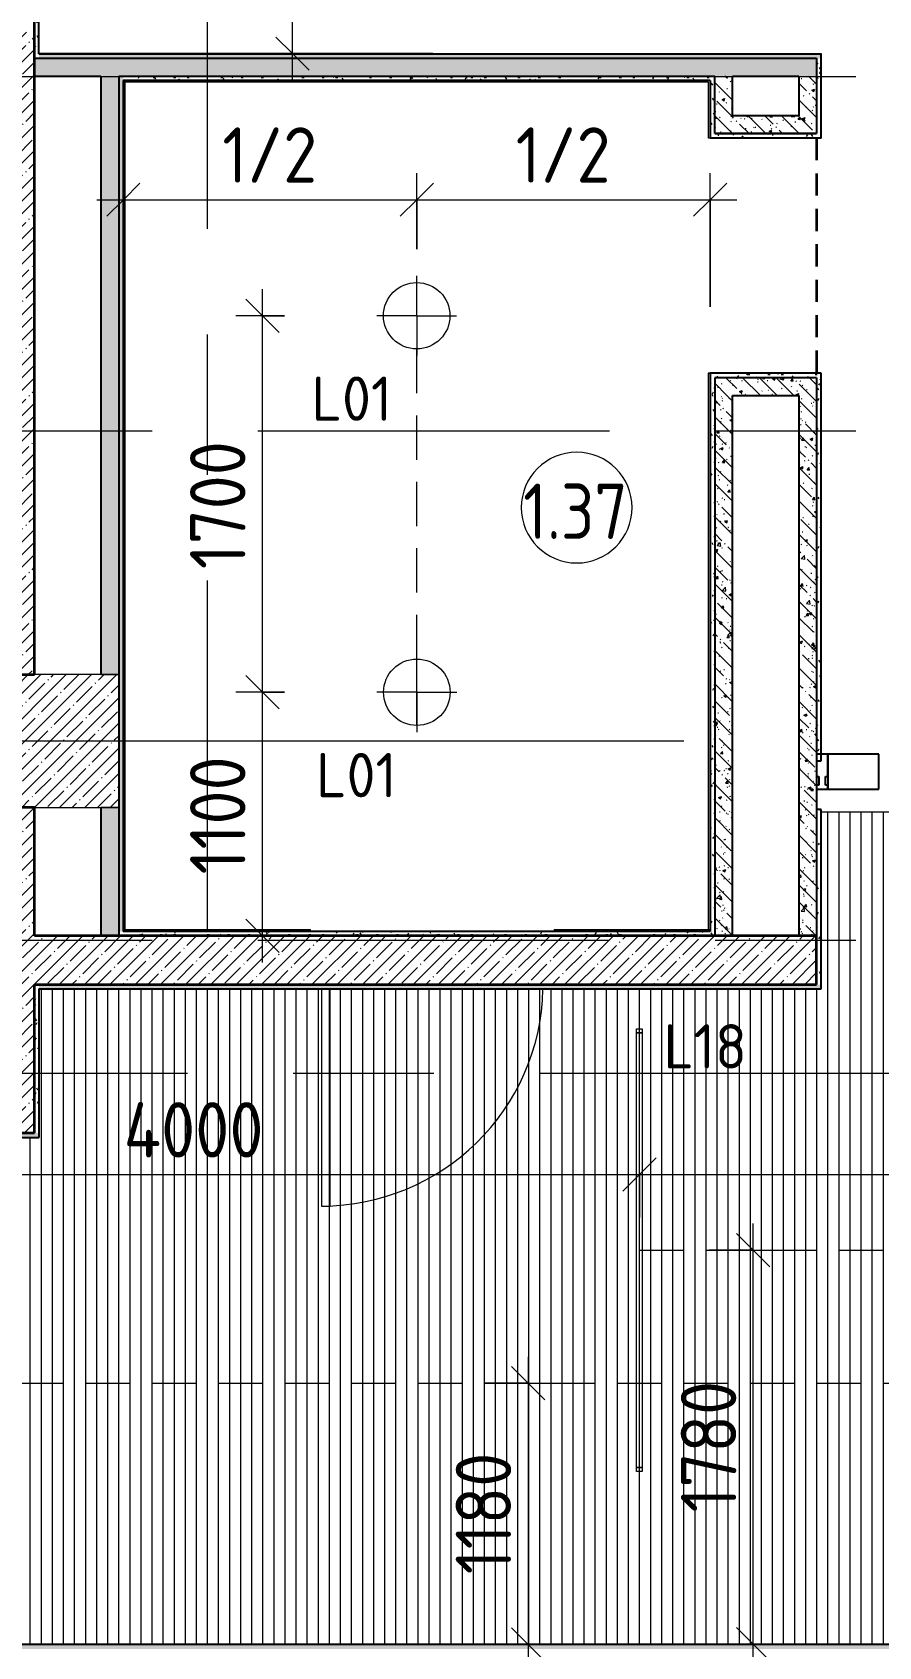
# Model space of a CAD drawing. Header units: millimetres. Extents: x 35802 to 233035, y -8553 to 29000.
# Drawn here: x 42370 to 46190, y 7910 to 15200 of the extents above; entities that cross this region are included whole.
import ezdxf

# ---------------------------------------------------------------- set-up
doc = ezdxf.new("R2010")
doc.units = ezdxf.units.MM
for name, pattern in [('200_ШТРИХ_ш1п0_6_', [160, 100, -60]), ('ADSK_Штрих_ш2 п1', [300, 200, -100]), ('Осевая', [3175, 635, -476.25, 1587.5, -476.25])]:
    doc.linetypes.add(name, pattern=pattern)
for name, color, linetype, lineweight in [('A-ANNO-DIMS', 7, 'Continuous', 9), ('A-ANNO-DIMS-100', 7, 'Continuous', 9), ('A-ANNO-NOTE', 7, 'Continuous', 9), ('A-AREA-1', 7, '200_ШТРИХ_ш1п0_6_', 35), ('A-AREA-IDEN', 7, 'Continuous', 9), ('A-CLNG-PATT', 7, 'Continuous', 9), ('A-DETL-1', 7, 'ADSK_Штрих_ш2 п1', 9), ('A-DOOR', 7, 'Continuous', 9), ('A-DOOR-1', 7, 'Continuous', 13), ('A-GLAZ-CWMG', 7, 'Continuous', 9), ('A-GLAZ-CWMG-1', 7, 'Continuous', 25), ('A-WALL', 7, 'Continuous', 9), ('E-LITE-EQPM-IDEN', 7, 'Continuous', 9), ('I-WALL', 7, 'Continuous', 9), ('S-COLS', 7, 'Continuous', 9), ('Оси', 7, 'Continuous', 9), ('Оси-2', 7, 'Осевая', 9)]:
    doc.layers.add(name, color=color, linetype=linetype, lineweight=lineweight)
for name, color, linetype, lineweight, true_color in [('A-CLNG-1', 7, 'Continuous', 9, 0xc0c0c0), ('A-WALL-1', 7, 'Continuous', 35, 0x3c3c3c), ('A-WALL-2', 7, 'Continuous', 25, 0x3c3c3c), ('A-WALL-FNSH-2', 7, 'Continuous', 13, 0x3c3c3c), ('E-LITE-EQPM-1', 1, 'Continuous', 9, 0xff0000)]:
    doc.layers.add(name, color=color, linetype=linetype, lineweight=lineweight, true_color=true_color)
doc.styles.add('GOST Common', font='GOST_Common.ttf', dxfattribs={"height": 200})
doc.styles.add('GOST Common_1', font='GOST_Common.ttf', dxfattribs={"width": 0.9, "height": 250})
doc.styles.add('ISOCPEUR', font='isocpeur.ttf', dxfattribs={"width": 0.9, "height": 250})
doc.dimstyles.new('ISO-2_5_0_9К_БОЛЬШОЙ', dxfattribs={"dimscale": 304.8, "dimtxt": 248.995294, "dimasz": 0.492126, "dimexe": 0.393701, "dimexo": 0.984252, "dimgap": 0, "dimtad": 1, "dimdec": 0, "dimrnd": 10, "dimzin": 0, "dimdsep": 46, "dimtxsty": 'ISOCPEUR', "dimblk1": 'OBLIQUE', "dimblk2": 'OBLIQUE', "dimsah": 1, "dimcen": 0.09, "dimdle": 0.393701, "dimazin": 0, "dimtfac": 1, "dimtdec": 4, "dimtix": 1, "dimtmove": 0, "dimatfit": 3, "dimfxl": 1, "dimtvp": 1, "dimtolj": 1, "dimtzin": 0, "dimarcsym": 2})
pattern_1 = [(45, (0, 0), (-57.02463, 57.02463), []), (45, (57.025, 0), (-57.02463, 57.02463), [100.806, -20.161, 3.353, -16.808])]
pattern_2 = [(135, (0, 0), (-75.43415, -75.43415), [106.68, -17.78, 3.556, -17.78]), (135, (0, 75.39), (-75.43415, -75.43415), []), (50, (0, 0), (127.52922, -11.15758), [13.335, -146.685]), (355, (0, 0), (-24.66966, 133.74002), [10.668, -117.348]), (100.451, (10.63, -0.93), (102.85973, 122.58178), [11.333, -124.663]), (46.184, (0, 35.56), (189.75516, -29.43036), [20.002, -220.027]), (96.636, (15.81, 33.1), (166.1822, 173.1996), [17, -186.995]), (351.184, (0, 35.56), (166.1839, 173.1976), [16.002, -176.022]), (21, (17.78, 26.67), (106.13027, -71.58603), [13.335, -146.685]), (326, (17.78, 26.67), (43.26188, 128.93175), [10.668, -117.348]), (71.451, (26.62, 20.7), (149.39198, 57.34505), [11.333, -124.663]), (37.5, (0, 0), (2.16223, 59.188357), [3.353, -112.573, 3.353, -115.773, -117.792]), (37.5, (0, 0), (2.16223, 59.188357), [-235.052, 3.353, -114.44]), (7.5, (0, 0), (46.77386, 70.12615), [3.353, -64.567, 3.353, -109.906, -44.894]), (7.5, (0, 0), (46.77386, 70.12615), [-181.178, 3.353, -41.542]), (327.5, (-39.65, 0), (94.91367, -4.010093), [3.353, -41.097, 3.353, -135.331, -184.023]), (327.5, (-39.65, 0), (94.91367, -4.010093), [-183.134, 3.353, -180.67]), (317.5, (-57.43, 0), (103.69057, 17.79882), [3.353, -54.432, 3.353, -88.748, -130.683]), (317.5, (-57.43, 0), (103.69057, 17.79882), [-149.885, 3.353, -127.33])]
pattern_3 = [(0, (0, 0), (121.92, 30.48), [10.058, -81.382, 10.058, -81.382, -487.68]), (0, (0, 0), (121.92, 30.48), [-182.88, 10.058, -172.822, 10.058, -81.382, -213.36]), (0, (0, 0), (121.92, 30.48), [-457.2, 10.058, -50.902, 10.058, -142.342]), (120, (45.72, 15.24), (-87.356454, 90.345817), [10.058, -81.382, 10.058, -81.382, -487.68]), (120, (45.72, 15.24), (-87.356454, 90.345817), [-182.88, 10.058, -172.822, 10.058, -81.382, -213.36]), (120, (45.72, 15.24), (-87.356454, 90.345817), [-457.2, 10.058, -50.902, 10.058, -142.342]), (240, (60.96, 76.2), (-34.563546, -120.825817), [10.058, -81.382, 10.058, -81.382, -487.68]), (240, (60.96, 76.2), (-34.563546, -120.825817), [-182.88, 10.058, -172.822, 10.058, -81.382, -213.36]), (240, (60.96, 76.2), (-34.563546, -120.825817), [-457.2, 10.058, -50.902, 10.058, -142.342])]

# ---------------------------------------------------------------- blocks, each defined once
blk = doc.blocks.new('110_Дверь_СКБ_1Ст_Внутренняя1 - Д-11 1100x2100h_кладовые _все__ коридор _между помещениями блока столовой__ моечные _все_-32089417-План расстановки осветительного оборудования 1 этажа в осях 12-23')
at = {"layer": 'A-DOOR'}
blk.add_arc((512.5, 110), 1000, 90, 178.79335, dxfattribs=at)
at = {"layer": 'A-DOOR-1'}
for p, q in [((512.5, 1110), (472.5, 1110)), ((472.5, 1110), (472.5, 131)), ((512.5, 131), (512.5, 1110))]:
    blk.add_line(p, q, dxfattribs=at)
blk = doc.blocks.new('Downlight - Strip - 2000 мм-27655400-План расстановки осветительного оборудования 1 этажа в осях 12-23')
at = {"layer": 'E-LITE-EQPM-1'}
for p, q in [((-1000, -231.3), (-1000, -205.9)), ((-1000, -205.9), (-980.9, -205.9)), ((-980.9, -231.3), (-980.9, -205.9)), ((-980.9, -205.9), (981, -205.9)), ((-980.9, -205.9), (-980.9, -231.3)), ((-980.9, -231.3), (-980.9, -205.9)), ((-980.9, -205.9), (981, -205.9)), ((981, -205.9), (981, -231.3)), ((981, -231.3), (981, -205.9)), ((981, -205.9), (1000, -205.9)), ((981, -205.9), (981, -231.3)), ((1000, -205.9), (1000, -231.3)), ((-980.9, -231.3), (-1000, -231.3)), ((981, -231.3), (-980.9, -231.3)), ((981, -231.3), (-980.9, -231.3)), ((1000, -231.3), (981, -231.3))]:
    blk.add_line(p, q, dxfattribs=at)
blk = doc.blocks.new('Прямоугольный импост - Импост структурный с накладкой - 160мм Темный-32356297-План расстановки осветительного оборудования 1 этажа в осях 12-23')
at = {"layer": 'A-GLAZ-CWMG-1'}
for p, q in [((-50, 40), (-50, 140)), ((-50, 140), (0, 140)), ((0, 140), (0, 40)), ((-40, 40), (-50, 40)), ((-50, -17), (-50, 0)), ((-50, 0), (-40, 0)), ((-40, 0), (-40, 40)), ((-10, 40), (-10, 0)), ((0, 40), (-10, 40)), ((-10, 0), (0, 0)), ((0, 0), (0, -17)), ((0, -17), (-50, -17))]:
    blk.add_line(p, q, dxfattribs=at)
blk = doc.blocks.new('Прямоугольный импост - Импост структурный с накладкой - 160мм Темный-32785799-План расстановки осветительного оборудования 1 этажа в осях 12-23')
at = {"layer": 'A-GLAZ-CWMG-1'}
for p, q in [((45960, 11940), (45960, 11840)), ((46190, 11940), (45960, 11940)), ((46190, 11840), (46190, 11940)), ((45960, 11840), (45960, 11800)), ((46190, 11800), (46190, 11840)), ((45960, 11800), (45960, 11783)), ((45960, 11783), (46190, 11783)), ((46190, 11783), (46190, 11800))]:
    blk.add_line(p, q, dxfattribs=at)
blk = doc.blocks.new('DIMBLOCK40-План расстановки осветительного оборудования 1 этажа в осях 12-23')
at = {"layer": 'A-ANNO-DIMS-100', "lineweight": 20}
for p, q in [((43544.1, 16203.5), (43469.1, 16278.5)), ((43544.1, 16203.5), (43619.1, 16128.5)), ((43544.1, 15103.5), (43469.1, 15178.5)), ((43544.1, 15103.5), (43619.1, 15028.5))]:
    blk.add_line(p, q, dxfattribs=at)
at = {"layer": 'A-ANNO-DIMS-100'}
for p, q in [((43382.5, 16203.5), (43664.1, 16203.5)), ((43544.1, 16203.5), (43382.5, 16203.5)), ((43544.1, 14983.5), (43544.1, 16203.5)), ((43738, 15103.5), (43424.1, 15103.5)), ((43544.1, 15103.5), (43738, 15103.5))]:
    blk.add_line(p, q, dxfattribs=at)
at = {"layer": 'A-ANNO-DIMS-100', "color": 0, "insert": (43217.5, 15380.5), "char_height": 250, "width": 655.049, "attachment_point": 1, "rotation": 90, "line_spacing_factor": 1.149209, "style": 'ISOCPEUR'}
blk.add_mtext('1100', dxfattribs=at)
blk = doc.blocks.new('_Oblique')
at = {"color": 0, "linetype": 'ByBlock', "lineweight": -2}
blk.add_line((-0.5, -0.5), (0.5, 0.5), dxfattribs=at)
blk = doc.blocks.new('DIMBLOCK59-План расстановки осветительного оборудования 1 этажа в осях 12-23')
at = {"layer": 'A-ANNO-DIMS-100', "lineweight": 20}
for p, q in [((43408.5, 12220), (43333.5, 12295)), ((43408.5, 12220), (43483.5, 12145)), ((43408.5, 11120), (43333.5, 11195)), ((43408.5, 11120), (43483.5, 11045))]:
    blk.add_line(p, q, dxfattribs=at)
at = {"layer": 'A-ANNO-DIMS-100'}
for p, q in [((43508, 12220), (43288.5, 12220)), ((43408.5, 11000), (43408.5, 12220)), ((43408.5, 12220), (43508, 12220)), ((43602.4, 11120), (43288.5, 11120)), ((43408.5, 11120), (43602.4, 11120))]:
    blk.add_line(p, q, dxfattribs=at)
at = {"layer": 'A-ANNO-DIMS-100', "color": 0, "insert": (43081.9, 11397.1), "char_height": 250, "width": 655.049, "attachment_point": 1, "rotation": 90, "line_spacing_factor": 1.149209, "style": 'ISOCPEUR'}
blk.add_mtext('1100', dxfattribs=at)
blk = doc.blocks.new('DIMBLOCK60-План расстановки осветительного оборудования 1 этажа в осях 12-23')
at = {"layer": 'A-ANNO-DIMS-100'}
for p, q in [((43408.5, 12220), (43408.5, 14040)), ((43507.5, 13920), (43288.5, 13920)), ((43408.5, 13920), (43507.5, 13920)), ((43508, 12220), (43288.5, 12220)), ((43408.5, 12220), (43508, 12220))]:
    blk.add_line(p, q, dxfattribs=at)
at = {"layer": 'A-ANNO-DIMS-100', "lineweight": 20}
for p, q in [((43408.5, 13920), (43333.5, 13995)), ((43408.5, 13920), (43483.5, 13845)), ((43408.5, 12220), (43333.5, 12295)), ((43408.5, 12220), (43483.5, 12145))]:
    blk.add_line(p, q, dxfattribs=at)
at = {"layer": 'A-ANNO-DIMS-100', "color": 0, "insert": (43081.9, 12775.5), "char_height": 250, "width": 706.764, "attachment_point": 1, "rotation": 90, "line_spacing_factor": 1.149209, "style": 'ISOCPEUR'}
blk.add_mtext('1700', dxfattribs=at)
blk = doc.blocks.new('Марка_Помещения - Номер-25198446-План расстановки осветительного оборудования 1 этажа в осях 12-23')
at = {"layer": 'A-AREA-IDEN'}
for start, end in [(360, 180), (180, 360)]:
    blk.add_arc((0, 0), 2.5, start, end, dxfattribs=at)
blk = doc.blocks.new('DIMBLOCK191-План расстановки осветительного оборудования 1 этажа в осях 12-23')
at = {"layer": 'A-ANNO-DIMS-100'}
for p, q in [((44607.7, 9219.6), (44607.7, 7800)), ((44413.8, 9099.6), (44727.7, 9099.6)), ((44607.7, 9099.6), (44413.8, 9099.6)), ((44413.8, 7920), (44727.7, 7920)), ((44607.7, 7920), (44413.8, 7920))]:
    blk.add_line(p, q, dxfattribs=at)
at = {"layer": 'A-ANNO-DIMS-100', "lineweight": 20}
for p, q in [((44607.7, 9099.6), (44532.7, 9174.6)), ((44607.7, 9099.6), (44682.7, 9024.6)), ((44607.7, 7920), (44532.7, 7995)), ((44607.7, 7920), (44682.7, 7845))]:
    blk.add_line(p, q, dxfattribs=at)
at = {"layer": 'A-ANNO-DIMS-100', "color": 0, "insert": (44281.1, 8236.8), "char_height": 250, "width": 655.049, "attachment_point": 1, "rotation": 90, "line_spacing_factor": 1.149209, "style": 'ISOCPEUR'}
blk.add_mtext('1180', dxfattribs=at)
blk = doc.blocks.new('DIMBLOCK192-План расстановки осветительного оборудования 1 этажа в осях 12-23')
at = {"layer": 'A-ANNO-DIMS-100', "lineweight": 20}
for p, q in [((45623.9, 9700.6), (45548.9, 9775.6)), ((45623.9, 9700.6), (45698.9, 9625.6)), ((45623.9, 7921), (45548.9, 7996)), ((45623.9, 7921), (45698.9, 7846))]:
    blk.add_line(p, q, dxfattribs=at)
at = {"layer": 'A-ANNO-DIMS-100'}
for p, q in [((45623.9, 7801), (45623.9, 9820.6)), ((45422.7, 9700.6), (45743.9, 9700.6)), ((45623.9, 9700.6), (45422.7, 9700.6)), ((45817.8, 7921), (45503.9, 7921)), ((45623.9, 7921), (45817.8, 7921))]:
    blk.add_line(p, q, dxfattribs=at)
at = {"layer": 'A-ANNO-DIMS-100', "color": 0, "insert": (45297.3, 8516.3), "char_height": 250, "width": 706.764, "attachment_point": 1, "rotation": 90, "line_spacing_factor": 1.149209, "style": 'ISOCPEUR'}
blk.add_mtext('1780', dxfattribs=at)
blk = doc.blocks.new('DIMBLOCK193-План расстановки осветительного оборудования 1 этажа в осях 12-23')
at = {"layer": 'A-ANNO-DIMS-100'}
for p, q in [((41110, 9848.5), (41110, 10162.4)), ((45110, 9848.5), (45110, 10162.4)), ((40990, 10042.4), (45110, 10042.4)), ((41110, 10042.4), (41110, 9848.5)), ((45110, 10042.4), (45110, 9848.5))]:
    blk.add_line(p, q, dxfattribs=at)
at = {"layer": 'A-ANNO-DIMS-100', "lineweight": 20}
for p, q in [((41110, 10042.4), (41185, 10117.4)), ((45110, 10042.4), (45185, 10117.4)), ((41110, 10042.4), (41035, 9967.4)), ((45110, 10042.4), (45035, 9967.4))]:
    blk.add_line(p, q, dxfattribs=at)
at = {"layer": 'A-ANNO-DIMS-100', "color": 0, "insert": (42782, 10369), "char_height": 250, "width": 787.208, "attachment_point": 1, "line_spacing_factor": 1.149209, "style": 'ISOCPEUR'}
blk.add_mtext('4000', dxfattribs=at)
blk = doc.blocks.new('DIMBLOCK194-План расстановки осветительного оборудования 1 этажа в осях 12-23')
at = {"layer": 'A-ANNO-DIMS-100'}
for p, q in [((45110, 9848.5), (45110, 10162.4)), ((49110, 9848.5), (49110, 10162.4)), ((45110, 10042.4), (49110, 10042.4)), ((45110, 10042.4), (45110, 9848.5)), ((49110, 10042.4), (49110, 9848.5))]:
    blk.add_line(p, q, dxfattribs=at)
at = {"layer": 'A-ANNO-DIMS-100', "lineweight": 20}
for p, q in [((45110, 10042.4), (45185, 10117.4)), ((49110, 10042.4), (49185, 10117.4)), ((45110, 10042.4), (45035, 9967.4)), ((49110, 10042.4), (49035, 9967.4))]:
    blk.add_line(p, q, dxfattribs=at)
at = {"layer": 'A-ANNO-DIMS-100', "color": 0, "insert": (46782, 10369), "char_height": 250, "width": 787.208, "attachment_point": 1, "line_spacing_factor": 1.149209, "style": 'ISOCPEUR'}
blk.add_mtext('4000', dxfattribs=at)
blk = doc.blocks.new('DIMBLOCK233-План расстановки осветительного оборудования 1 этажа в осях 12-23')
at = {"layer": 'A-ANNO-DIMS-100'}
for p, q in [((42781, 14250.2), (42781, 14564.1)), ((44105, 14220), (44105, 14564.1)), ((42661, 14444.1), (44105, 14444.1)), ((42781, 14444.1), (42781, 14250.2)), ((44105, 14444.1), (44105, 14220))]:
    blk.add_line(p, q, dxfattribs=at)
at = {"layer": 'A-ANNO-DIMS-100', "lineweight": 20}
for p, q in [((42781, 14444.1), (42856, 14519.1)), ((44105, 14444.1), (44180, 14519.1)), ((42781, 14444.1), (42706, 14369.1)), ((44105, 14444.1), (44030, 14369.1))]:
    blk.add_line(p, q, dxfattribs=at)
at = {"layer": 'A-ANNO-DIMS-100', "color": 0, "insert": (43227.5, 14770.7), "char_height": 250, "width": 517.144, "attachment_point": 1, "line_spacing_factor": 1.149209, "style": 'ISOCPEUR'}
blk.add_mtext('1/2', dxfattribs=at)
blk = doc.blocks.new('DIMBLOCK234-План расстановки осветительного оборудования 1 этажа в осях 12-23')
at = {"layer": 'A-ANNO-DIMS-100'}
for p, q in [((44105, 14220), (44105, 14564.1)), ((45429, 13960), (45429, 14564.1)), ((44105, 14444.1), (45549, 14444.1)), ((44105, 14444.1), (44105, 14220)), ((45429, 14444.1), (45429, 13960))]:
    blk.add_line(p, q, dxfattribs=at)
at = {"layer": 'A-ANNO-DIMS-100', "lineweight": 20}
for p, q in [((44105, 14444.1), (44180, 14519.1)), ((45429, 14444.1), (45504, 14519.1)), ((44105, 14444.1), (44030, 14369.1)), ((45429, 14444.1), (45354, 14369.1))]:
    blk.add_line(p, q, dxfattribs=at)
at = {"layer": 'A-ANNO-DIMS-100', "color": 0, "insert": (44551.5, 14770.7), "char_height": 250, "width": 517.144, "attachment_point": 1, "line_spacing_factor": 1.149209, "style": 'ISOCPEUR'}
blk.add_mtext('1/2', dxfattribs=at)

msp = doc.modelspace()

# ---------------------------------------------------------------- hatches: boundary and pattern name
at = {"layer": 'A-CLNG-PATT'}
h = msp.add_hatch(dxfattribs=at)
h.set_pattern_fill('FP_76', color=256, style=0, pattern_type=2)
h.set_pattern_definition([(90, (50061, 16536.537), (-50, 3e-15), [])])
h.paths.add_polyline_path([(75283.4, 7921), (75459, 7921), (75459, 10879), (61939, 10879), (61939, 11349), (61381, 11349), (61381, 10879), (51689, 10879), (51689, 11679), (45931, 11679), (45931, 10879), (42401, 10879), (42401, 10209), (38761, 10209), (38761, 7921), (74557.9, 7921)])
at = {"layer": 'I-WALL'}
h = msp.add_hatch(dxfattribs=at)
h.set_pattern_fill('FP_67', color=256, style=0, pattern_type=2)
h.set_pattern_definition(pattern_3)
h.paths.add_polyline_path([(42380, 15082.5), (42400, 15082.5), (42400, 16680), (42380, 16680), (42380, 15192.6)])
h = msp.add_hatch(dxfattribs=at)
h.set_pattern_fill('FP_1', color=256, style=0, pattern_type=2)
h.set_pattern_definition(pattern_1)
h.paths.add_polyline_path([(40460, 14980), (42380, 14980), (42380, 15200), (38760, 15200), (38760, 14980), (40240, 14980)])
h = msp.add_hatch(dxfattribs=at)
h.set_pattern_fill('FP_67', color=256, style=0, pattern_type=2)
h.set_pattern_definition(pattern_3)
h.paths.add_polyline_path([(45930, 15082.5), (45930, 15102.5), (42400, 15102.5), (42400, 15082.5), (45910, 15082.5)])
h = msp.add_hatch(dxfattribs=at)
h.set_pattern_fill('FP_21', color=256, style=0, pattern_type=2)
h.set_pattern_definition(pattern_2)
h.paths.add_polyline_path([(45910, 15002.5), (45910, 15082.5), (42380, 15082.5), (42380, 15002.5), (45900.7, 15002.5)])
h = msp.add_hatch(dxfattribs=at)
h.set_pattern_fill('FP_67', color=256, style=0, pattern_type=2)
h.set_pattern_definition(pattern_3)
h.paths.add_polyline_path([(45930, 14743.6), (45930, 15082.5), (45910, 15082.5), (45910, 14743.6)])
h = msp.add_hatch(dxfattribs=at)
h.set_pattern_fill('FP_1', color=256, style=0, pattern_type=2)
h.set_pattern_definition(pattern_1)
h.paths.add_polyline_path([(42380, 12300), (42380, 14980), (42160, 14980), (42160, 12300)])
h = msp.add_hatch(dxfattribs=at)
h.set_pattern_fill('FP_21', color=256, style=0, pattern_type=2)
h.set_pattern_definition(pattern_2)
h.paths.add_polyline_path([(42680, 11120), (42760, 11120), (42760, 11700), (42680, 11700)])
h.paths.add_polyline_path([(42680, 12300), (42760, 12300), (42760, 15002.5), (42680, 15002.5), (42680, 13124.1)])
h = msp.add_hatch(dxfattribs=at)
h.set_pattern_fill('FP_67', color=256, style=0, pattern_type=2)
h.set_pattern_definition(pattern_3)
h.paths.add_polyline_path([(42780, 11140), (42780, 15002.5), (42760, 15002.5), (42760, 11140)])
h = msp.add_hatch(dxfattribs=at)
h.set_pattern_fill('FP_67', color=256, style=0, pattern_type=2)
h.set_pattern_definition(pattern_3)
h.paths.add_polyline_path([(45430, 14982.5), (45450, 14982.5), (45450, 15002.5), (42780, 15002.5), (42781, 14982.5), (44086.9, 14982.5)])
h = msp.add_hatch(dxfattribs=at)
h.set_pattern_fill('FP_67', color=256, style=0, pattern_type=2)
h.set_pattern_definition(pattern_3)
h.paths.add_polyline_path([(45430, 14723.6), (45450, 14723.6), (45450, 14982.5), (45430, 14981.5)])
h = msp.add_hatch(dxfattribs=at)
h.set_pattern_fill('FP_21', color=256, style=0, pattern_type=2)
h.set_pattern_definition(pattern_2)
h.paths.add_polyline_path([(45530, 14742.5), (45530, 15002.5), (45450, 15002.5), (45450, 14742.5)])
h = msp.add_hatch(dxfattribs=at)
h.set_pattern_fill('FP_21', color=256, style=0, pattern_type=2)
h.set_pattern_definition(pattern_2)
h.paths.add_polyline_path([(45830, 14822.5), (45910, 14822.5), (45910, 15002.5), (45830, 15002.5)])
h = msp.add_hatch(dxfattribs=at)
h.set_pattern_fill('FP_21', color=256, style=0, pattern_type=2)
h.set_pattern_definition(pattern_2)
h.paths.add_polyline_path([(45910, 14742.5), (45910, 14822.5), (45530, 14822.5), (45530, 14742.5), (45900.7, 14742.5)])
h = msp.add_hatch(dxfattribs=at)
h.set_pattern_fill('FP_67', color=256, style=0, pattern_type=2)
h.set_pattern_definition(pattern_3)
h.paths.add_polyline_path([(45930, 14723.6), (45930, 14743.6), (45450, 14743.6), (45450, 14723.6), (45900.7, 14723.6)])
h = msp.add_hatch(dxfattribs=at)
h.set_pattern_fill('FP_67', color=256, style=0, pattern_type=2)
h.set_pattern_definition(pattern_3)
h.paths.add_polyline_path([(45910, 13640), (45930, 13640), (45930, 13660), (45430, 13660), (45430, 13640), (45537.9, 13640)])
h = msp.add_hatch(dxfattribs=at)
h.set_pattern_fill('FP_67', color=256, style=0, pattern_type=2)
h.set_pattern_definition(pattern_3)
h.paths.add_polyline_path([(45450, 11120), (45450, 13640), (45430, 13640), (45430, 11120)])
h = msp.add_hatch(dxfattribs=at)
h.set_pattern_fill('FP_21', color=256, style=0, pattern_type=2)
h.set_pattern_definition(pattern_2)
h.paths.add_polyline_path([(45830, 13560), (45830, 13640), (45450, 13640), (45450, 13560), (45537.9, 13560)])
h = msp.add_hatch(dxfattribs=at)
h.set_pattern_fill('FP_21', color=256, style=0, pattern_type=2)
h.set_pattern_definition(pattern_2)
h.paths.add_polyline_path([(45830, 11120), (45910, 11120), (45910, 13640), (45830, 13640), (45830, 11572.8)])
h = msp.add_hatch(dxfattribs=at)
h.set_pattern_fill('FP_67', color=256, style=0, pattern_type=2)
h.set_pattern_definition(pattern_3)
h.paths.add_polyline_path([(45930, 11910), (45930, 13640), (45910, 13640), (45910, 11910)])
h = msp.add_hatch(dxfattribs=at)
h.set_pattern_fill('FP_21', color=256, style=0, pattern_type=2)
h.set_pattern_definition(pattern_2)
h.paths.add_polyline_path([(45530, 11120), (45530, 13560), (45450, 13560), (45450, 11120)])
h = msp.add_hatch(dxfattribs=at)
h.set_pattern_fill('FP_1', color=256, style=0, pattern_type=2)
h.set_pattern_definition(pattern_1)
h.paths.add_polyline_path([(42160, 10230), (42380, 10230), (42380, 11700), (42160, 11700), (42160, 10430)])
h = msp.add_hatch(dxfattribs=at)
h.set_pattern_fill('FP_67', color=256, style=0, pattern_type=2)
h.set_pattern_definition(pattern_3)
h.paths.add_polyline_path([(45930, 10900), (45930, 11690), (45910, 11690), (45910, 10900)])
h = msp.add_hatch(dxfattribs=at)
h.set_pattern_fill('FP_1', color=256, style=0, pattern_type=2)
h.set_pattern_definition(pattern_1)
h.paths.add_polyline_path([(45910, 10900), (45910, 11120), (42380, 11120), (42380, 10900), (44086.9, 10900)])
h = msp.add_hatch(dxfattribs=at)
h.set_pattern_fill('FP_67', color=256, style=0, pattern_type=2)
h.set_pattern_definition(pattern_3)
h.paths.add_polyline_path([(45430, 11120), (45429, 11140), (42760, 11140), (42760, 11120), (44086.9, 11120)])
h = msp.add_hatch(dxfattribs=at)
h.set_pattern_fill('FP_67', color=256, style=0, pattern_type=2)
h.set_pattern_definition(pattern_3)
h.paths.add_polyline_path([(42380, 10230), (42400, 10230), (42400, 10900), (42380, 10900)])
h = msp.add_hatch(dxfattribs=at)
h.set_pattern_fill('FP_67', color=256, style=0, pattern_type=2)
h.set_pattern_definition(pattern_3)
h.paths.add_polyline_path([(44086.9, 10880), (45930, 10880), (45930, 10900), (42400, 10900), (42400, 10880), (42413, 10880)])
h = msp.add_hatch(dxfattribs=at)
h.set_pattern_fill('FP_67', color=256, style=0, pattern_type=2)
h.set_pattern_definition(pattern_3)
h.paths.add_polyline_path([(42400, 10210), (42400, 10230), (38760, 10230), (38760, 10210), (41185, 10210)])
h = msp.add_hatch(dxfattribs=at)
h.set_pattern_fill('FP_67', color=256, style=0, pattern_type=2)
h.set_pattern_definition(pattern_3)
h.paths.add_polyline_path([(75283.4, 7900), (75460, 7900), (75459, 7920), (38760, 7920), (38760, 7900), (74557.9, 7900)])
at = {"layer": 'S-COLS'}
h = msp.add_hatch(dxfattribs=at)
h.set_pattern_fill('FP_1', color=256, style=0, pattern_type=2)
h.set_pattern_definition(pattern_1)
h.paths.add_polyline_path([(42160, 11700), (42760, 11700), (42760, 12300), (42160, 12300)])

# ---------------------------------------------------------------- linework, layer by layer
at = {"layer": 'A-ANNO-NOTE'}
for p, q in [((44105, 13920), (44105, 14100)), ((44105, 13920), (43925, 13920)), ((44105, 13920), (44105, 13740)), ((44105, 13920), (44285, 13920)), ((44105.5, 12220), (44105.5, 12400)), ((44105.5, 12220), (43925.5, 12220)), ((44105.5, 12220), (44105.5, 12040)), ((44105.5, 12220), (44285.5, 12220))]:
    msp.add_line(p, q, dxfattribs=at)
for centre in [(44105, 13920), (44105.5, 12220)]:
    msp.add_circle(centre, 150, dxfattribs=at)
at = {"layer": 'A-AREA-1'}
msp.add_line((45910, 14722.6), (45910, 13661), dxfattribs=at)
at = {"layer": 'A-CLNG-1'}
for p, q in [((42401, 15103.5), (42401, 16679)), ((45429, 13660), (45429, 13661)), ((45931, 13661), (45930, 13661)), ((45931, 13660), (45931, 13661)), ((51689, 11679), (45931, 11679))]:
    msp.add_line(p, q, dxfattribs=at)
at = {"layer": 'A-DETL-1'}
for p, q in [((44105.5, 12070), (44105.5, 13770)), ((45110, 9700.6), (69122.7, 9700.6)), ((41110, 9099.6), (73110, 9099.6))]:
    msp.add_line(p, q, dxfattribs=at)
at = {"layer": 'A-WALL'}
for p, q in [((45430, 14722.6), (45430, 14723.6)), ((42680, 12300), (42760, 12300)), ((42760, 11700), (42680, 11700)), ((45429, 11141), (45429, 11140))]:
    msp.add_line(p, q, dxfattribs=at)
at = {"layer": 'A-WALL-1'}
for p, q in [((42380, 12300), (42380, 16700)), ((42160, 12300), (42380, 12300)), ((42380, 11700), (42160, 11700)), ((42380, 11120), (42380, 11700)), ((45910, 11120), (42380, 11120)), ((45910, 10900), (45910, 11120)), ((42380, 10230), (42380, 10900)), ((42380, 10900), (45910, 10900)), ((42160, 10230), (42380, 10230))]:
    msp.add_line(p, q, dxfattribs=at)
at = {"layer": 'A-WALL-2'}
for p, q in [((42400, 15102.5), (42400, 16680)), ((42400, 15102.5), (45930, 15102.5)), ((45930, 14723.6), (45930, 15102.5)), ((42380, 15082.5), (42380, 15002.5)), ((42380, 15082.5), (45910, 15082.5)), ((45910, 15082.5), (45910, 14742.5)), ((42380, 15002.5), (42680, 15002.5)), ((42680, 15002.5), (42680, 12300)), ((42760, 15002.5), (45450, 15002.5)), ((42760, 15002.5), (42760, 11120)), ((42780, 14982.5), (42780, 11140)), ((45430, 14982.5), (42780, 14982.5)), ((45430, 14982.5), (45430, 14723.6)), ((45450, 14742.5), (45450, 15002.5)), ((45530, 15002.5), (45830, 15002.5)), ((45530, 14822.5), (45530, 15002.5)), ((45830, 15002.5), (45830, 14822.5)), ((45830, 14822.5), (45530, 14822.5)), ((45910, 14743.6), (45450, 14743.6)), ((45450, 14742.5), (45910, 14742.5)), ((45430, 14723.6), (45930, 14723.6)), ((45930, 13660), (45430, 13660)), ((45430, 13660), (45430, 11140)), ((45910, 13640), (45450, 13640)), ((45450, 13640), (45450, 11120)), ((45910, 13640), (45910, 11120)), ((45930, 11910), (45930, 13660)), ((45530, 13560), (45830, 13560)), ((45530, 11120), (45530, 13560)), ((45830, 13560), (45830, 11120)), ((45910, 11910), (45930, 11910)), ((42680, 11700), (42680, 11120)), ((45930, 11690), (45910, 11690)), ((45930, 10880), (45930, 11690)), ((45430, 11140), (42780, 11140)), ((42400, 10880), (45930, 10880)), ((42400, 10880), (42400, 10210)), ((38760, 10210), (42400, 10210)), ((75460, 7920), (38760, 7920))]:
    msp.add_line(p, q, dxfattribs=at)
at = {"layer": 'A-WALL-FNSH-2'}
for p, q in [((44177.6, 15103.5), (42400, 15103.5)), ((42401, 15103.5), (42401, 15102.5)), ((43472.4, 15103.5), (43472.4, 15102.5)), ((44095.4, 15102.5), (44095.4, 15103.5)), ((44177.6, 15103.5), (44177.6, 15102.5)), ((45930.5, 15103.5), (45930, 15103.5)), ((45930, 15103.5), (45930, 15102.5)), ((45931, 15103), (45930, 15103)), ((45930.5, 15102.5), (45930.5, 15103.5)), ((45931, 15102.5), (45930.5, 15102.5)), ((45931, 14722.6), (45931, 15103)), ((42781, 11141), (42781, 14981.5)), ((45430, 14981.5), (42781, 14981.5)), ((45429, 14981.5), (45429, 14722.6)), ((45429, 14722.6), (45931, 14722.6)), ((45930, 13661), (45421, 13661)), ((45421, 13661), (45421, 13660)), ((45421, 13660), (45429, 13660)), ((45429, 13660), (45429, 11141)), ((45930, 13661), (45930, 13660)), ((45930, 13660), (45931, 13660)), ((45931, 11910), (45931, 13660)), ((45931, 12600.7), (45930, 12600.7)), ((45930, 11910), (45931, 11910)), ((45931, 11690), (45930, 11690)), ((45931, 10879), (45931, 11690)), ((45429, 11141), (42781, 11141)), ((42401, 10879), (45931, 10879)), ((42401, 10209), (42401, 10879)), ((38761, 10209), (42401, 10209))]:
    msp.add_line(p, q, dxfattribs=at)
at = {"layer": 'I-WALL'}
for p, q in [((42400, 15108), (42401, 15108)), ((43209.1, 15102.5), (43209.1, 15103.5)), ((43393.7, 15103.5), (43393.7, 15102.5)), ((43442.3, 15103.5), (43442.3, 15102.5)), ((43459.7, 15102.5), (43459.7, 15103.5)), ((43471.3, 15103.5), (43471.3, 15102.5)), ((43526.9, 15103.5), (43526.9, 15102.5)), ((43563.7, 15103.5), (43563.7, 15102.5)), ((43565, 15103.5), (43565, 15102.5)), ((43565.2, 15102.5), (43565.2, 15103.5)), ((43582.4, 15102.5), (43582.4, 15103.5)), ((43625.5, 15103.5), (43625.5, 15102.5)), ((43688.6, 15102.5), (43688.6, 15103.5)), ((43886.4, 15103.5), (43886.4, 15102.5)), ((43897.3, 15102.5), (43897.3, 15103.5)), ((44175.8, 15102.5), (44175.8, 15103.5)), ((44177.6, 15103.5), (45931, 15103.5)), ((44289.7, 15103.5), (44289.7, 15102.5)), ((44300.5, 15102.5), (44300.5, 15103.5)), ((44303.4, 15102.5), (44303.4, 15103.5)), ((44309.9, 15102.5), (44309.9, 15103.5)), ((44312.4, 15102.5), (44312.4, 15103.5)), ((44312.8, 15102.5), (44312.8, 15103.5)), ((44324.7, 15103.5), (44324.7, 15102.5)), ((44335.7, 15103.5), (44335.7, 15102.5)), ((44337.6, 15103.5), (44337.6, 15102.5)), ((44339.3, 15103.5), (44339.3, 15102.5)), ((44352.8, 15102.5), (44352.8, 15103.5)), ((44452.9, 15102.5), (44452.9, 15103.5)), ((44484.4, 15102.5), (44484.4, 15103.5)), ((44603.4, 15103.5), (44603.4, 15102.5)), ((44611.1, 15102.5), (44611.1, 15103.5)), ((44611.1, 15103.5), (44611.1, 15102.5)), ((44639.7, 15102.5), (44639.7, 15103.5)), ((44639.7, 15102.5), (44639.7, 15103.5)), ((44653.2, 15102.5), (44653.2, 15103.5)), ((44772.2, 15103.5), (44772.2, 15102.5)), ((44772.5, 15102.5), (44772.5, 15103.5)), ((45161.4, 15103.5), (45161.4, 15102.5)), ((45186.4, 15102.5), (45186.4, 15103.5)), ((45192.3, 15103.5), (45192.3, 15102.5)), ((45228.9, 15102.5), (45228.9, 15103.5)), ((45258.7, 15102.5), (45258.7, 15103.5)), ((45261.3, 15102.5), (45261.3, 15103.5)), ((45264.8, 15102.5), (45264.8, 15103.5)), ((45264.8, 15102.5), (45264.8, 15103.5)), ((45340.9, 15102.5), (45340.9, 15103.5)), ((45341.1, 15102.5), (45341.1, 15103.5)), ((45342.7, 15102.5), (45342.7, 15103.5)), ((45602.9, 15102.5), (45602.9, 15103.5)), ((45603, 15103.5), (45603, 15102.5)), ((45928.8, 15102.5), (45928.8, 15103.5)), ((45930, 15102.5), (45930.5, 15102.5)), ((45931, 15102.5), (45931, 15103.5)), ((45931, 15103.5), (45931, 15103)), ((42788, 14980.8), (42788, 11141)), ((45422, 14974.5), (42788, 14974.5)), ((45422, 14722.6), (45422, 14974.5)), ((45931, 14896.2), (45930, 14896.2)), ((45930, 14896.2), (45931, 14896.2)), ((45930, 14789.6), (45931, 14789.6)), ((45930, 14766), (45931, 14766)), ((45429, 14722.6), (45422, 14722.6)), ((45930, 14723.6), (45930, 14722.6)), ((45930, 14723.6), (45931, 14723.6)), ((45422, 11141), (45422, 13660)), ((45931, 13303), (45930, 13303)), ((45930, 13302.5), (45931, 13302.5)), ((45931, 13193.8), (45930, 13193.8)), ((45930, 13110.1), (45931, 13110.1)), ((45931, 12876.8), (45930, 12876.8)), ((45930, 12876.3), (45931, 12876.3)), ((45931, 12706.8), (45930, 12706.8)), ((45930, 12531.9), (45931, 12531.9)), ((45931, 12531.9), (45930, 12531.9)), ((45931, 12323.9), (45930, 12323.9)), ((45930, 12283.2), (45931, 12283.2)), ((45931, 12265.2), (45930, 12265.2)), ((45930, 12264.7), (45931, 12264.7)), ((45931, 12244.4), (45930, 12244.4)), ((45931, 12205.1), (45930, 12205.1)), ((45930, 12204.6), (45931, 12204.6)), ((45931, 12182.5), (45930, 12182.5)), ((45930, 12182), (45931, 12182)), ((45930, 12174.4), (45931, 12174.4)), ((42788.4, 11148), (43625, 11148)), ((43625, 11141), (43625, 11148)), ((44725, 11148), (45429, 11148)), ((44725, 11148), (44725, 11141)), ((45429, 11141), (45430, 11141)), ((38761, 7921), (75459, 7921)), ((44910, 7921), (44910, 7920)), ((46110, 7921), (46110, 7920))]:
    msp.add_line(p, q, dxfattribs=at)
at = {"layer": 'S-COLS'}
for p, q in [((42680, 12300), (42160, 12300)), ((42760, 12300), (42680, 12300)), ((42760, 11700), (42760, 12300)), ((42160, 11700), (42680, 11700)), ((42680, 11700), (42760, 11700))]:
    msp.add_line(p, q, dxfattribs=at)
at = {"layer": 'Оси'}
msp.add_line((42810, 12000), (45310, 12000), dxfattribs=at)
at = {"layer": 'Оси-2'}
for p, q in [((43160, 501), (43160, 24898.1)), ((39101.6, 15000), (81650, 15000)), ((39101.6, 13400), (81650, 13400)), ((39101.6, 12000), (42810, 12000)), ((39101.6, 11100), (82250, 11100)), ((40371.6, 10500), (82250, 10500))]:
    msp.add_line(p, q, dxfattribs=at)

# ---------------------------------------------------------------- block references
at = {"layer": 'A-AREA-IDEN', "xscale": 99.99999999999993, "yscale": 99.99999999999993, "zscale": 99.99999999999993}
msp.add_blockref('Марка_Помещения - Номер-25198446-План расстановки осветительного оборудования 1 этажа в осях 12-23', (44827, 13053.7), dxfattribs=at)
at = {"layer": 'A-DOOR', "rotation": 180}
msp.add_blockref('110_Дверь_СКБ_1Ст_Внутренняя1 - Д-11 1100x2100h_кладовые _все__ коридор _между помещениями блока столовой__ моечные _все_-32089417-План расстановки осветительного оборудования 1 этажа в осях 12-23', (44187.5, 11010), dxfattribs=at)
at = {"layer": 'A-GLAZ-CWMG', "extrusion": (0, 0, -1)}
msp.add_blockref('Прямоугольный импост - Импост структурный с накладкой - 160мм Темный-32356297-План расстановки осветительного оборудования 1 этажа в осях 12-23', (-45910, 11800), dxfattribs=at)
at = {"layer": 'A-GLAZ-CWMG'}
msp.add_blockref('Прямоугольный импост - Импост структурный с накладкой - 160мм Темный-32785799-План расстановки осветительного оборудования 1 этажа в осях 12-23', (0, 0), dxfattribs=at)
at = {"layer": 'E-LITE-EQPM-1', "rotation": 90}
msp.add_blockref('Downlight - Strip - 2000 мм-27655400-План расстановки осветительного оборудования 1 этажа в осях 12-23', (44891.4, 9700.6), dxfattribs=at)

# ---------------------------------------------------------------- texts
at = {"layer": 'A-AREA-IDEN', "insert": (44585.1, 13162.3), "char_height": 250, "width": 606.076, "attachment_point": 1, "style": 'GOST Common_1'}
msp.add_mtext('1.37', dxfattribs=at)
at = {"layer": 'E-LITE-EQPM-IDEN', "char_height": 200, "width": 472.996, "attachment_point": 1, "style": 'GOST Common'}
for s, insert in [('L01', (43630.4, 13645.7)), ('L01', (43650.9, 11945.7)), ('L18', (45218.2, 10721))]:
    msp.add_mtext(s, dxfattribs=dict(at, insert=insert))

# ---------------------------------------------------------------- dimensions: what is measured, and where the dimension line sits
at = {"layer": 'A-ANNO-DIMS'}
for base, p1, p2, override, picture, middle in [((43544.1, 16203.5), (43438, 15103.5), (43682.5, 16203.5), {"dimpost": '<>', "dimfxl": 1126.835984}, 'DIMBLOCK40-План расстановки осветительного оборудования 1 этажа в осях 12-23', (43419.1, 15653.5)), ((43408.5, 13920), (43808, 12220), (43807.5, 13920), {"dimpost": '<>', "dimfxl": 1700.000074}, 'DIMBLOCK60-План расстановки осветительного оборудования 1 этажа в осях 12-23', (43283.5, 13070)), ((43408.5, 12220), (43302.4, 11120), (43808, 12220), {"dimpost": '<>', "dimfxl": 1210.629951}, 'DIMBLOCK59-План расстановки осветительного оборудования 1 этажа в осях 12-23', (43283.5, 11670)), ((45623.9, 9700.6), (45517.8, 7921), (45122.7, 9700.6), {"dimpost": '<>', "dimfxl": 1822.893993}, 'DIMBLOCK192-План расстановки осветительного оборудования 1 этажа в осях 12-23', (45498.9, 8810.8)), ((44607.7, 7920), (44713.8, 9099.6), (44713.8, 7920), {"dimpost": '<>', "dimfxl": 1179.558984}, 'DIMBLOCK191-План расстановки осветительного оборудования 1 этажа в осях 12-23', (44482.7, 8509.8))]:
    dim = msp.add_linear_dim(base=base, p1=p1, p2=p2, angle=90, dimstyle='ISO-2_5_0_9К_БОЛЬШОЙ', override=override, dxfattribs=at)
    dim.commit()
    dim.dimension.update_dxf_attribs({"geometry": picture, "text_midpoint": middle})
for base, p1, p2, override, picture, middle in [((44105, 14444.1), (42781, 14550.2), (44105, 13920), {"dimpost": '<>', "dimfxl": 1466.329996}, 'DIMBLOCK233-План расстановки осветительного оборудования 1 этажа в осях 12-23', (43443, 14569.1)), ((45429, 14444.1), (44105, 13920), (45429, 13660), {"dimpost": '<>', "dimfxl": 1349.287184}, 'DIMBLOCK234-План расстановки осветительного оборудования 1 этажа в осях 12-23', (44767, 14569.1))]:
    dim = msp.add_linear_dim(base=base, p1=p1, p2=p2, text='1/2', dimstyle='ISO-2_5_0_9К_БОЛЬШОЙ', override=override, dxfattribs=at)
    dim.commit()
    dim.dimension.update_dxf_attribs({"geometry": picture, "text_midpoint": middle})
for base, p1, p2, picture, middle in [((45110, 10042.4), (41110, 10148.5), (45110, 10148.5), 'DIMBLOCK193-План расстановки осветительного оборудования 1 этажа в осях 12-23', (43110, 10167.4)), ((49110, 10042.4), (45110, 10148.5), (49110, 10148.5), 'DIMBLOCK194-План расстановки осветительного оборудования 1 этажа в осях 12-23', (47110, 10167.4))]:
    dim = msp.add_linear_dim(base=base, p1=p1, p2=p2, dimstyle='ISO-2_5_0_9К_БОЛЬШОЙ', override={"dimpost": '<>', "dimfxl": 4000}, dxfattribs=at)
    dim.commit()
    dim.dimension.update_dxf_attribs({"geometry": picture, "text_midpoint": middle})

doc.saveas('drawing.dxf')
